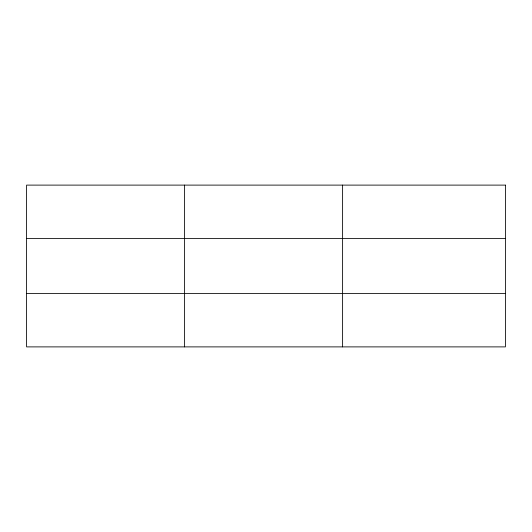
<?xml version="1.0" encoding="UTF-8"?>
<svg xmlns="http://www.w3.org/2000/svg" width="532" height="532" viewBox="0 0 532 532"><rect width="100%" height="100%" fill="white"/><g stroke="black" fill="none" stroke-linecap="round" stroke-linejoin="round"><path stroke-width="0.8" d="M184.604 346.891L184.604 185.109M342.608 346.891L342.608 185.109M26.6 238.496L505.4 238.496M26.6 293.504L505.4 293.504M505.4 185.109L26.6 185.109L26.6 346.891L505.4 346.891L505.4 185.109"/></g></svg>
